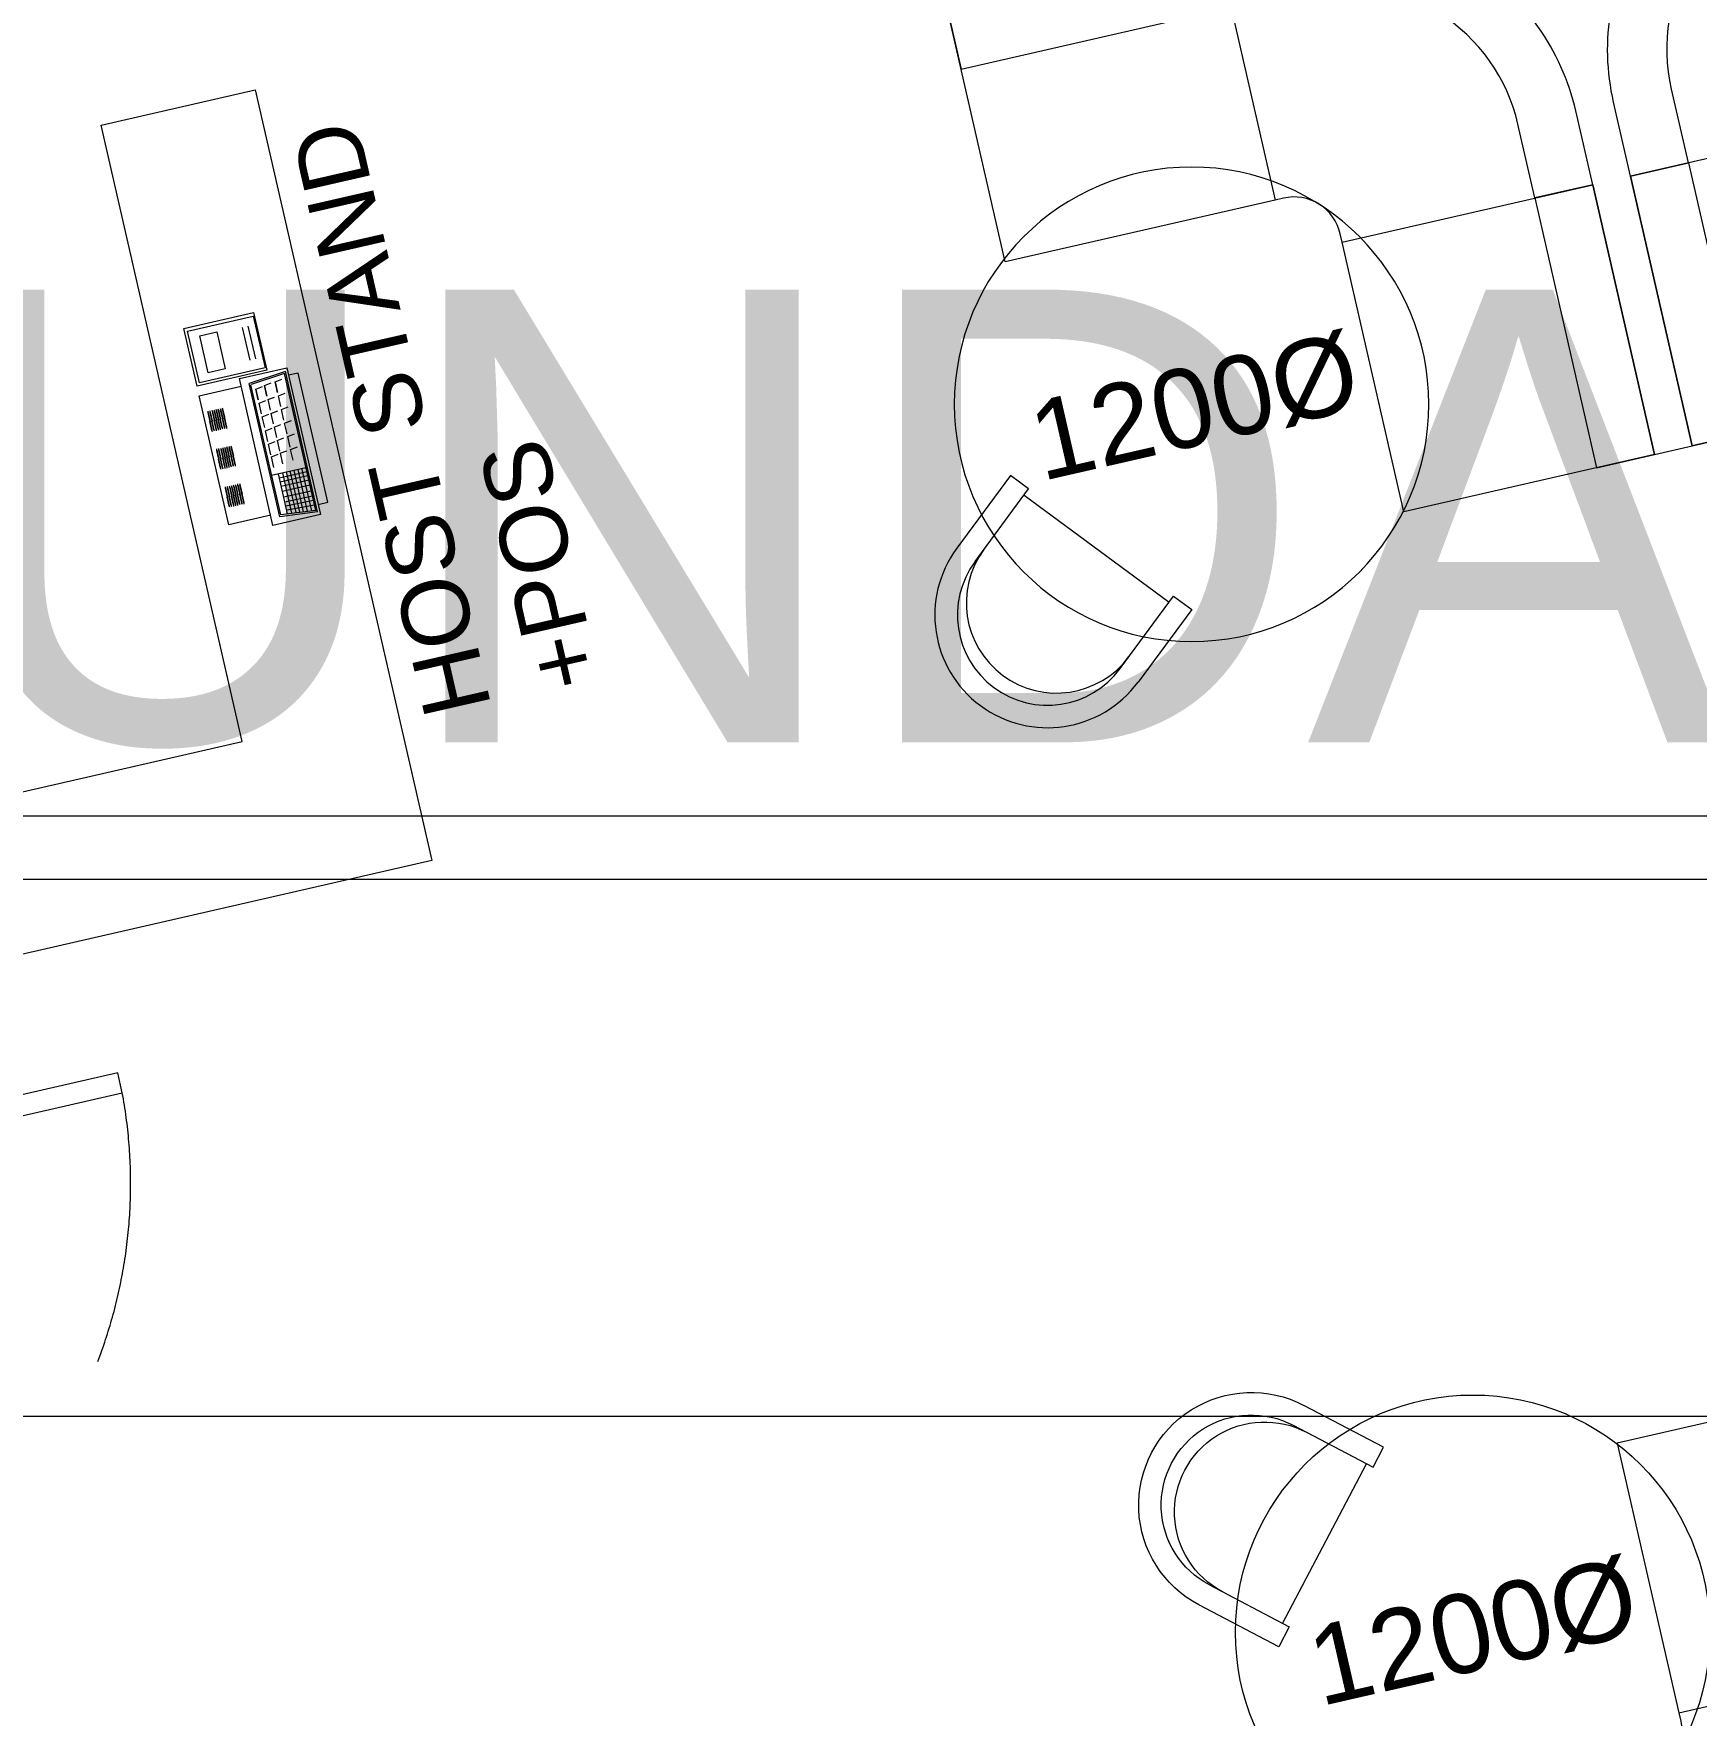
# Model space of a CAD drawing. Header units: millimetres. Extents: x 1667 to 847943, y 724 to 1832625.
# Drawn here: x 628501 to 632706, y 714568 to 718822 of the extents above; entities that cross this region are included whole.
import ezdxf

# ---------------------------------------------------------------- set-up
doc = ezdxf.new("R2010")
doc.units = ezdxf.units.MM
for name, pattern in [('AUDIT_D_060311083008-3', [0]), ('CENTER', [2, 1.25, -0.25, 0.25, -0.25]), ('DASHED', [19.05, 12.7, -6.35])]:
    doc.linetypes.add(name, pattern=pattern)
doc.layers.get('Defpoints').update_dxf_attribs({"color": 140})
for name, color, linetype, lineweight in [('04 - KITCHEN EQUIP ELECTRICAL', 4, 'Continuous', 0), ('2026-02-28_GF-SF BWP SET_MAIN BLOCK_SASANGIR RESORT$0$HATCH SOLID_MOFA', 252, 'Continuous', 0), ('A-DOOR', 140, 'AUDIT_D_060311083008-3', 5), ('DIMENSION_MOFA', 66, 'CENTER', 15), ('FURNITURE_MOFA', 46, 'Continuous', 5), ('GH - KIT - PLAN', 32, 'Continuous', 0), ('NEW BLOCK WORK', 126, 'Continuous', 30), ('TEXT_MOFA', 6, 'Continuous', 18), ('XREF-BRICKWORK_MOFA', 7, 'Continuous', 30)]:
    doc.layers.add(name, color=color, linetype=linetype, lineweight=lineweight)
doc.styles.add('1-100', font='arial.ttf', dxfattribs={"height": 120})
doc.styles.add('arial', font='arial.ttf')
pattern_1 = [(45, (141873.276, -3193.148), (-22.45064, 22.45064), []), (135, (141873.276, -3193.148), (-22.45064, -22.45064), [])]

# ---------------------------------------------------------------- blocks, each defined once
blk = doc.blocks.new('D-150 thk wall_2.0m D leaf-new')
at = {"layer": 'A-DOOR', "flags": 128}
for points in [[(0, -150), (0, 0), (50, 0), (50, -110), (30, -110), (30, -150)], [(2000, -150), (2000, 0), (1950, 0), (1950, -110), (1970, -110), (1970, -150)]]:
    blk.add_lwpolyline(points, close=True, dxfattribs=at)
at = {"layer": 'A-DOOR'}
for points in [[(30, -150), (70, -150), (70, -1120), (30, -1120)], [(1970, -150), (1930, -150), (1930, -1120), (1970, -1120)]]:
    blk.add_lwpolyline(points, close=True, dxfattribs=at)
at = {"layer": 'A-DOOR', "color": 252, "linetype": 'DASHED', "ltscale": 50}
for centre, start, end in [((28.5, -149.4), 272.4473, 359.9672), ((1971.5, -149.4), 180.0328, 267.5527)]:
    blk.add_arc(centre, 971.5, start, end, dxfattribs=at)
blk = doc.blocks.new('sofaseater_1')
at = {"layer": 'FURNITURE_MOFA'}
blk.add_lwpolyline([(1053427.8, -964637.6), (1053277.8, -964637.6), (1053277.8, -965337.6), (1053427.8, -965337.6)], dxfattribs=at)
for points in [[(1053277.8, -964637.6), (1053277.8, -965337.6), (1053927.8, -965337.6), (1053927.8, -964637.6)], [(1053427.8, -964637.6), (1053427.8, -965337.6), (1053277.8, -965337.6), (1053277.8, -964637.6)]]:
    blk.add_lwpolyline(points, close=True, dxfattribs=at)
blk = doc.blocks.new('chair')
at = {"layer": 'FURNITURE_MOFA'}
for p, q in [((1057904.9, -962965.1), (1058132.9, -962965.1)), ((1057904.9, -963022.1), (1057904.9, -962965.1)), ((1057904.9, -963022.1), (1057904.9, -962965.1)), ((1058132.9, -963022.1), (1057904.9, -963022.1)), ((1057923.9, -963478.1), (1057923.9, -963022.1)), ((1058132.9, -963478.1), (1057904.9, -963478.1)), ((1057904.9, -963478.1), (1057904.9, -963535.1)), ((1057904.9, -963478.1), (1057904.9, -963535.1)), ((1057904.9, -963535.1), (1058132.9, -963535.1))]:
    blk.add_line(p, q, dxfattribs=at)
for centre, radius in [((1058132.9, -963250.1), 285), ((1058094.9, -963250.1), 228), ((1058132.9, -963250.1), 228)]:
    blk.add_arc(centre, radius, 270, 90, dxfattribs=at)
blk = doc.blocks.new('extended sofa')
at = {"layer": 'FURNITURE_MOFA'}
for points in [[(143553.8, 7260.7), (143553.8, 7452.2, -0.414214), (144153.8, 8052.2), (144345.2, 8052.2)], [(146536, 7253.6), (146536.9, 7445.1, 0.414214), (145939.7, 8047.9), (145748.3, 8048.8)], [(143703.8, 7260.7), (143703.8, 7452.2, -0.414214), (144153.8, 7902.2), (144345.2, 7902.2)], [(146386, 7254.4), (146386.9, 7445.8, 0.414214), (145939, 7897.9), (145747.6, 7898.8)], [(144203.8, 7260.7), (144203.8, 7282.2, -0.414214), (144323.8, 7402.2), (144345.2, 7402.2)], [(145886, 7256.7), (145886.1, 7278.2, 0.414214), (145766.6, 7398.7), (145745.2, 7398.8)]]:
    blk.add_lwpolyline(points, format="xyb", dxfattribs=at)
blk.add_lwpolyline([(144590.3, 7402.2), (145490.3, 7402.2, -0.414214), (145790.3, 7102.2), (145790.3, 6702.2, -0.414214), (145490.3, 6402.2), (144590.3, 6402.2, -0.414214), (144290.3, 6702.2), (144290.3, 7102.2, -0.414214)], format="xyb", close=True, dxfattribs=at)
at = {"layer": 'NEW BLOCK WORK'}
for name, p, rotation in [('sofaseater_1', (1109682.8, 1061330), 270), ('chair', (1107954, 1064326.1), 270.0000001118401)]:
    blk.add_blockref(name, p, dxfattribs=dict(at, rotation=rotation))
at = {"layer": 'NEW BLOCK WORK', "xscale": -1}
for name, p, rotation in [('sofaseater_1', (-814560.8, 1065913.3), 89.72705331390436), ('sofaseater_1', (1204397.1, 966862.7), 359.7270533139045), ('chair', (-817876.1, 1064326.1), 89.99999986859787)]:
    blk.add_blockref(name, p, dxfattribs=dict(at, rotation=rotation))
at = {"layer": 'NEW BLOCK WORK'}
blk.add_blockref('sofaseater_1', (-909724, 971898.4), dxfattribs=at)
blk = doc.blocks.new('POS')
at = {"layer": '04 - KITCHEN EQUIP ELECTRICAL', "color": 74, "lineweight": 13, "ltscale": 0.25}
for p, q in [((185836.8, 33200.3, 5.9), (185836.8, 33309, 5.9)), ((185836.8, 33309, 5.9), (186171.9, 33309, 5.9)), ((186171.9, 33309, 5.9), (186171.9, 33200.3, 5.9)), ((186196.9, 33309, 5.9), (186346.1, 33309, 5.9)), ((186196.9, 33127.9, 5.9), (186196.9, 33309, 5.9)), ((186346.1, 33309, 5.9), (186346.1, 33127.9, 5.9)), ((185879.6, 33296.7, 5.9), (185881.8, 33296.7, 5.9)), ((185879.6, 33296.7, 5.9), (185881.8, 33296.7, 5.9)), ((185879.6, 33291.5, 5.9), (185881.8, 33291.5, 5.9)), ((185879.6, 33291.5, 5.9), (185881.8, 33291.5, 5.9)), ((185879.6, 33285.8, 5.9), (185881.8, 33285.8, 5.9)), ((185879.6, 33285.8, 5.9), (185881.8, 33285.8, 5.9)), ((185879.6, 33280.6, 5.9), (185881.8, 33280.6, 5.9)), ((185879.6, 33280.6, 5.9), (185881.8, 33280.6, 5.9)), ((185879.6, 33275.4, 5.9), (185881.8, 33275.4, 5.9)), ((185879.6, 33275.4, 5.9), (185881.8, 33275.4, 5.9)), ((185879.6, 33270.1, 5.9), (185881.8, 33270.1, 5.9)), ((185879.6, 33270.1, 5.9), (185881.8, 33270.1, 5.9)), ((185879.6, 33264.5, 5.9), (185881.8, 33264.5, 5.9)), ((185879.6, 33264.5, 5.9), (185881.8, 33264.5, 5.9)), ((185881.8, 33296.7, 5.9), (185883.1, 33297.2, 5.9)), ((185881.8, 33296.7, 5.9), (185883.1, 33296.2, 5.9)), ((185881.8, 33291.5, 5.9), (185883.1, 33291.9, 5.9)), ((185881.8, 33291.5, 5.9), (185883.1, 33291, 5.9)), ((185881.8, 33285.8, 5.9), (185883.1, 33286.3, 5.9)), ((185881.8, 33285.8, 5.9), (185883.1, 33285.3, 5.9)), ((185881.8, 33280.6, 5.9), (185883.1, 33281.1, 5.9)), ((185881.8, 33280.6, 5.9), (185883.1, 33280.1, 5.9)), ((185881.8, 33275.4, 5.9), (185883.1, 33275.8, 5.9)), ((185881.8, 33275.4, 5.9), (185883.1, 33274.9, 5.9)), ((185881.8, 33270.1, 5.9), (185883.1, 33270.6, 5.9)), ((185881.8, 33270.1, 5.9), (185883.1, 33269.7, 5.9)), ((185881.8, 33264.5, 5.9), (185883.1, 33264.9, 5.9)), ((185881.8, 33264.5, 5.9), (185883.1, 33264, 5.9)), ((185883.1, 33297.2, 5.9), (185906.2, 33297.2, 5.9)), ((185883.1, 33296.2, 5.9), (185906.2, 33296.2, 5.9)), ((185883.1, 33291.9, 5.9), (185906.2, 33291.9, 5.9)), ((185883.1, 33291, 5.9), (185906.2, 33291, 5.9)), ((185883.1, 33286.3, 5.9), (185906.2, 33286.3, 5.9)), ((185883.1, 33285.3, 5.9), (185906.2, 33285.3, 5.9)), ((185883.1, 33281.1, 5.9), (185906.2, 33281.1, 5.9)), ((185883.1, 33280.1, 5.9), (185906.2, 33280.1, 5.9)), ((185883.1, 33275.8, 5.9), (185906.2, 33275.8, 5.9)), ((185883.1, 33274.9, 5.9), (185906.2, 33274.9, 5.9)), ((185883.1, 33270.6, 5.9), (185906.2, 33270.6, 5.9)), ((185883.1, 33269.7, 5.9), (185906.2, 33269.7, 5.9)), ((185883.1, 33264.9, 5.9), (185906.2, 33264.9, 5.9)), ((185883.1, 33264, 5.9), (185906.2, 33264, 5.9)), ((185929.4, 33297.2, 5.9), (185906.2, 33297.2, 5.9)), ((185929.4, 33296.2, 5.9), (185906.2, 33296.2, 5.9)), ((185929.4, 33291.9, 5.9), (185906.2, 33291.9, 5.9)), ((185929.4, 33291, 5.9), (185906.2, 33291, 5.9)), ((185929.4, 33286.3, 5.9), (185906.2, 33286.3, 5.9)), ((185929.4, 33285.3, 5.9), (185906.2, 33285.3, 5.9)), ((185929.4, 33281.1, 5.9), (185906.2, 33281.1, 5.9)), ((185929.4, 33280.1, 5.9), (185906.2, 33280.1, 5.9)), ((185929.4, 33275.8, 5.9), (185906.2, 33275.8, 5.9)), ((185929.4, 33274.9, 5.9), (185906.2, 33274.9, 5.9)), ((185929.4, 33270.6, 5.9), (185906.2, 33270.6, 5.9)), ((185929.4, 33269.7, 5.9), (185906.2, 33269.7, 5.9)), ((185929.4, 33264.9, 5.9), (185906.2, 33264.9, 5.9)), ((185929.4, 33264, 5.9), (185906.2, 33264, 5.9)), ((185930.7, 33296.7, 5.9), (185929.4, 33297.2, 5.9)), ((185930.7, 33296.7, 5.9), (185929.4, 33296.2, 5.9)), ((185930.7, 33291.5, 5.9), (185929.4, 33291.9, 5.9)), ((185930.7, 33291.5, 5.9), (185929.4, 33291, 5.9)), ((185930.7, 33285.8, 5.9), (185929.4, 33286.3, 5.9)), ((185930.7, 33285.8, 5.9), (185929.4, 33285.3, 5.9)), ((185930.7, 33280.6, 5.9), (185929.4, 33281.1, 5.9)), ((185930.7, 33280.6, 5.9), (185929.4, 33280.1, 5.9)), ((185930.7, 33275.4, 5.9), (185929.4, 33275.8, 5.9)), ((185930.7, 33275.4, 5.9), (185929.4, 33274.9, 5.9)), ((185930.7, 33270.1, 5.9), (185929.4, 33270.6, 5.9)), ((185930.7, 33270.1, 5.9), (185929.4, 33269.7, 5.9)), ((185930.7, 33264.5, 5.9), (185929.4, 33264.9, 5.9)), ((185930.7, 33264.5, 5.9), (185929.4, 33264, 5.9)), ((185932.8, 33296.7, 5.9), (185930.7, 33296.7, 5.9)), ((185932.8, 33296.7, 5.9), (185930.7, 33296.7, 5.9)), ((185932.8, 33291.5, 5.9), (185930.7, 33291.5, 5.9)), ((185932.8, 33291.5, 5.9), (185930.7, 33291.5, 5.9)), ((185932.8, 33285.8, 5.9), (185930.7, 33285.8, 5.9)), ((185932.8, 33285.8, 5.9), (185930.7, 33285.8, 5.9)), ((185932.8, 33280.6, 5.9), (185930.7, 33280.6, 5.9)), ((185932.8, 33280.6, 5.9), (185930.7, 33280.6, 5.9)), ((185932.8, 33275.4, 5.9), (185930.7, 33275.4, 5.9)), ((185932.8, 33275.4, 5.9), (185930.7, 33275.4, 5.9)), ((185932.8, 33270.1, 5.9), (185930.7, 33270.1, 5.9)), ((185932.8, 33270.1, 5.9), (185930.7, 33270.1, 5.9)), ((185932.8, 33264.5, 5.9), (185930.7, 33264.5, 5.9)), ((185932.8, 33264.5, 5.9), (185930.7, 33264.5, 5.9)), ((185977.8, 33296.7, 5.9), (185979.9, 33296.7, 5.9)), ((185977.8, 33296.7, 5.9), (185979.9, 33296.7, 5.9)), ((185977.8, 33291.5, 5.9), (185979.9, 33291.5, 5.9)), ((185977.8, 33291.5, 5.9), (185979.9, 33291.5, 5.9)), ((185977.8, 33285.8, 5.9), (185979.9, 33285.8, 5.9)), ((185977.8, 33285.8, 5.9), (185979.9, 33285.8, 5.9)), ((185977.8, 33280.6, 5.9), (185979.9, 33280.6, 5.9)), ((185977.8, 33280.6, 5.9), (185979.9, 33280.6, 5.9)), ((185977.8, 33275.4, 5.9), (185979.9, 33275.4, 5.9)), ((185977.8, 33275.4, 5.9), (185979.9, 33275.4, 5.9)), ((185977.8, 33270.1, 5.9), (185979.9, 33270.1, 5.9)), ((185977.8, 33270.1, 5.9), (185979.9, 33270.1, 5.9)), ((185977.8, 33264.5, 5.9), (185979.9, 33264.5, 5.9)), ((185977.8, 33264.5, 5.9), (185979.9, 33264.5, 5.9)), ((185979.9, 33296.7, 5.9), (185981.2, 33297.2, 5.9)), ((185979.9, 33296.7, 5.9), (185981.2, 33296.2, 5.9)), ((185979.9, 33291.5, 5.9), (185981.2, 33291.9, 5.9)), ((185979.9, 33291.5, 5.9), (185981.2, 33291, 5.9)), ((185979.9, 33285.8, 5.9), (185981.2, 33286.3, 5.9)), ((185979.9, 33285.8, 5.9), (185981.2, 33285.3, 5.9)), ((185979.9, 33280.6, 5.9), (185981.2, 33281.1, 5.9)), ((185979.9, 33280.6, 5.9), (185981.2, 33280.1, 5.9)), ((185979.9, 33275.4, 5.9), (185981.2, 33275.8, 5.9)), ((185979.9, 33275.4, 5.9), (185981.2, 33274.9, 5.9)), ((185979.9, 33270.1, 5.9), (185981.2, 33270.6, 5.9)), ((185979.9, 33270.1, 5.9), (185981.2, 33269.7, 5.9)), ((185979.9, 33264.5, 5.9), (185981.2, 33264.9, 5.9)), ((185979.9, 33264.5, 5.9), (185981.2, 33264, 5.9)), ((185981.2, 33297.2, 5.9), (186004.4, 33297.2, 5.9)), ((185981.2, 33296.2, 5.9), (186004.4, 33296.2, 5.9)), ((185981.2, 33291.9, 5.9), (186004.4, 33291.9, 5.9)), ((185981.2, 33291, 5.9), (186004.4, 33291, 5.9)), ((185981.2, 33286.3, 5.9), (186004.4, 33286.3, 5.9)), ((185981.2, 33285.3, 5.9), (186004.4, 33285.3, 5.9)), ((185981.2, 33281.1, 5.9), (186004.4, 33281.1, 5.9)), ((185981.2, 33280.1, 5.9), (186004.4, 33280.1, 5.9)), ((185981.2, 33275.8, 5.9), (186004.4, 33275.8, 5.9)), ((185981.2, 33274.9, 5.9), (186004.4, 33274.9, 5.9)), ((185981.2, 33270.6, 5.9), (186004.4, 33270.6, 5.9)), ((185981.2, 33269.7, 5.9), (186004.4, 33269.7, 5.9)), ((185981.2, 33264.9, 5.9), (186004.4, 33264.9, 5.9)), ((185981.2, 33264, 5.9), (186004.4, 33264, 5.9)), ((186027.5, 33297.2, 5.9), (186004.4, 33297.2, 5.9)), ((186027.5, 33296.2, 5.9), (186004.4, 33296.2, 5.9)), ((186027.5, 33291.9, 5.9), (186004.4, 33291.9, 5.9)), ((186027.5, 33291, 5.9), (186004.4, 33291, 5.9)), ((186027.5, 33286.3, 5.9), (186004.4, 33286.3, 5.9)), ((186027.5, 33285.3, 5.9), (186004.4, 33285.3, 5.9)), ((186027.5, 33281.1, 5.9), (186004.4, 33281.1, 5.9)), ((186027.5, 33280.1, 5.9), (186004.4, 33280.1, 5.9)), ((186027.5, 33275.8, 5.9), (186004.4, 33275.8, 5.9)), ((186027.5, 33274.9, 5.9), (186004.4, 33274.9, 5.9)), ((186027.5, 33270.6, 5.9), (186004.4, 33270.6, 5.9)), ((186027.5, 33269.7, 5.9), (186004.4, 33269.7, 5.9)), ((186027.5, 33264.9, 5.9), (186004.4, 33264.9, 5.9)), ((186027.5, 33264, 5.9), (186004.4, 33264, 5.9)), ((186028.8, 33296.7, 5.9), (186027.5, 33297.2, 5.9)), ((186028.8, 33296.7, 5.9), (186027.5, 33296.2, 5.9)), ((186028.8, 33291.5, 5.9), (186027.5, 33291.9, 5.9)), ((186028.8, 33291.5, 5.9), (186027.5, 33291, 5.9)), ((186028.8, 33285.8, 5.9), (186027.5, 33286.3, 5.9)), ((186028.8, 33285.8, 5.9), (186027.5, 33285.3, 5.9)), ((186028.8, 33280.6, 5.9), (186027.5, 33281.1, 5.9)), ((186028.8, 33280.6, 5.9), (186027.5, 33280.1, 5.9)), ((186028.8, 33275.4, 5.9), (186027.5, 33275.8, 5.9)), ((186028.8, 33275.4, 5.9), (186027.5, 33274.9, 5.9)), ((186028.8, 33270.1, 5.9), (186027.5, 33270.6, 5.9)), ((186028.8, 33270.1, 5.9), (186027.5, 33269.7, 5.9)), ((186028.8, 33264.5, 5.9), (186027.5, 33264.9, 5.9)), ((186028.8, 33264.5, 5.9), (186027.5, 33264, 5.9)), ((186031, 33296.7, 5.9), (186028.8, 33296.7, 5.9)), ((186031, 33296.7, 5.9), (186028.8, 33296.7, 5.9)), ((186031, 33291.5, 5.9), (186028.8, 33291.5, 5.9)), ((186031, 33291.5, 5.9), (186028.8, 33291.5, 5.9)), ((186031, 33285.8, 5.9), (186028.8, 33285.8, 5.9)), ((186031, 33285.8, 5.9), (186028.8, 33285.8, 5.9)), ((186031, 33280.6, 5.9), (186028.8, 33280.6, 5.9)), ((186031, 33280.6, 5.9), (186028.8, 33280.6, 5.9)), ((186031, 33275.4, 5.9), (186028.8, 33275.4, 5.9)), ((186031, 33275.4, 5.9), (186028.8, 33275.4, 5.9)), ((186031, 33270.1, 5.9), (186028.8, 33270.1, 5.9)), ((186031, 33270.1, 5.9), (186028.8, 33270.1, 5.9)), ((186031, 33264.5, 5.9), (186028.8, 33264.5, 5.9)), ((186031, 33264.5, 5.9), (186028.8, 33264.5, 5.9)), ((186075.9, 33296.7, 5.9), (186078.1, 33296.7, 5.9)), ((186075.9, 33296.7, 5.9), (186078.1, 33296.7, 5.9)), ((186075.9, 33291.5, 5.9), (186078.1, 33291.5, 5.9)), ((186075.9, 33291.5, 5.9), (186078.1, 33291.5, 5.9)), ((186075.9, 33285.8, 5.9), (186078.1, 33285.8, 5.9)), ((186075.9, 33285.8, 5.9), (186078.1, 33285.8, 5.9)), ((186075.9, 33280.6, 5.9), (186078.1, 33280.6, 5.9)), ((186075.9, 33280.6, 5.9), (186078.1, 33280.6, 5.9)), ((186075.9, 33275.4, 5.9), (186078.1, 33275.4, 5.9)), ((186075.9, 33275.4, 5.9), (186078.1, 33275.4, 5.9)), ((186075.9, 33270.1, 5.9), (186078.1, 33270.1, 5.9)), ((186075.9, 33270.1, 5.9), (186078.1, 33270.1, 5.9)), ((186075.9, 33264.5, 5.9), (186078.1, 33264.5, 5.9)), ((186075.9, 33264.5, 5.9), (186078.1, 33264.5, 5.9)), ((186078.1, 33296.7, 5.9), (186079.3, 33297.2, 5.9)), ((186078.1, 33296.7, 5.9), (186079.3, 33296.2, 5.9)), ((186078.1, 33291.5, 5.9), (186079.3, 33291.9, 5.9)), ((186078.1, 33291.5, 5.9), (186079.3, 33291, 5.9)), ((186078.1, 33285.8, 5.9), (186079.3, 33286.3, 5.9)), ((186078.1, 33285.8, 5.9), (186079.3, 33285.3, 5.9)), ((186078.1, 33280.6, 5.9), (186079.3, 33281.1, 5.9)), ((186078.1, 33280.6, 5.9), (186079.3, 33280.1, 5.9)), ((186078.1, 33275.4, 5.9), (186079.3, 33275.8, 5.9)), ((186078.1, 33275.4, 5.9), (186079.3, 33274.9, 5.9)), ((186078.1, 33270.1, 5.9), (186079.3, 33270.6, 5.9)), ((186078.1, 33270.1, 5.9), (186079.3, 33269.7, 5.9)), ((186078.1, 33264.5, 5.9), (186079.3, 33264.9, 5.9)), ((186078.1, 33264.5, 5.9), (186079.3, 33264, 5.9)), ((186079.3, 33297.2, 5.9), (186102.5, 33297.2, 5.9)), ((186079.3, 33296.2, 5.9), (186102.5, 33296.2, 5.9)), ((186079.3, 33291.9, 5.9), (186102.5, 33291.9, 5.9)), ((186079.3, 33291, 5.9), (186102.5, 33291, 5.9)), ((186079.3, 33286.3, 5.9), (186102.5, 33286.3, 5.9)), ((186079.3, 33285.3, 5.9), (186102.5, 33285.3, 5.9)), ((186079.3, 33281.1, 5.9), (186102.5, 33281.1, 5.9)), ((186079.3, 33280.1, 5.9), (186102.5, 33280.1, 5.9)), ((186079.3, 33275.8, 5.9), (186102.5, 33275.8, 5.9)), ((186079.3, 33274.9, 5.9), (186102.5, 33274.9, 5.9)), ((186079.3, 33270.6, 5.9), (186102.5, 33270.6, 5.9)), ((186079.3, 33269.7, 5.9), (186102.5, 33269.7, 5.9)), ((186079.3, 33264.9, 5.9), (186102.5, 33264.9, 5.9)), ((186079.3, 33264, 5.9), (186102.5, 33264, 5.9)), ((186125.6, 33297.2, 5.9), (186102.5, 33297.2, 5.9)), ((186125.6, 33296.2, 5.9), (186102.5, 33296.2, 5.9)), ((186125.6, 33291.9, 5.9), (186102.5, 33291.9, 5.9)), ((186125.6, 33291, 5.9), (186102.5, 33291, 5.9)), ((186125.6, 33286.3, 5.9), (186102.5, 33286.3, 5.9)), ((186125.6, 33285.3, 5.9), (186102.5, 33285.3, 5.9)), ((186125.6, 33281.1, 5.9), (186102.5, 33281.1, 5.9)), ((186125.6, 33280.1, 5.9), (186102.5, 33280.1, 5.9)), ((186125.6, 33275.8, 5.9), (186102.5, 33275.8, 5.9)), ((186125.6, 33274.9, 5.9), (186102.5, 33274.9, 5.9)), ((186125.6, 33270.6, 5.9), (186102.5, 33270.6, 5.9)), ((186125.6, 33269.7, 5.9), (186102.5, 33269.7, 5.9)), ((186125.6, 33264.9, 5.9), (186102.5, 33264.9, 5.9)), ((186125.6, 33264, 5.9), (186102.5, 33264, 5.9)), ((186126.9, 33296.7, 5.9), (186125.6, 33297.2, 5.9)), ((186126.9, 33296.7, 5.9), (186125.6, 33296.2, 5.9)), ((186126.9, 33291.5, 5.9), (186125.6, 33291.9, 5.9)), ((186126.9, 33291.5, 5.9), (186125.6, 33291, 5.9)), ((186126.9, 33285.8, 5.9), (186125.6, 33286.3, 5.9)), ((186126.9, 33285.8, 5.9), (186125.6, 33285.3, 5.9)), ((186126.9, 33280.6, 5.9), (186125.6, 33281.1, 5.9)), ((186126.9, 33280.6, 5.9), (186125.6, 33280.1, 5.9)), ((186126.9, 33275.4, 5.9), (186125.6, 33275.8, 5.9)), ((186126.9, 33275.4, 5.9), (186125.6, 33274.9, 5.9)), ((186126.9, 33270.1, 5.9), (186125.6, 33270.6, 5.9)), ((186126.9, 33270.1, 5.9), (186125.6, 33269.7, 5.9)), ((186126.9, 33264.5, 5.9), (186125.6, 33264.9, 5.9)), ((186126.9, 33264.5, 5.9), (186125.6, 33264, 5.9)), ((186129.1, 33296.7, 5.9), (186126.9, 33296.7, 5.9)), ((186129.1, 33296.7, 5.9), (186126.9, 33296.7, 5.9)), ((186129.1, 33291.5, 5.9), (186126.9, 33291.5, 5.9)), ((186129.1, 33291.5, 5.9), (186126.9, 33291.5, 5.9)), ((186129.1, 33285.8, 5.9), (186126.9, 33285.8, 5.9)), ((186129.1, 33285.8, 5.9), (186126.9, 33285.8, 5.9)), ((186129.1, 33280.6, 5.9), (186126.9, 33280.6, 5.9)), ((186129.1, 33280.6, 5.9), (186126.9, 33280.6, 5.9)), ((186129.1, 33275.4, 5.9), (186126.9, 33275.4, 5.9)), ((186129.1, 33275.4, 5.9), (186126.9, 33275.4, 5.9)), ((186129.1, 33270.1, 5.9), (186126.9, 33270.1, 5.9)), ((186129.1, 33270.1, 5.9), (186126.9, 33270.1, 5.9)), ((186129.1, 33264.5, 5.9), (186126.9, 33264.5, 5.9)), ((186129.1, 33264.5, 5.9), (186126.9, 33264.5, 5.9)), ((186203.4, 33301.2, 5.9), (186338, 33301.2, 5.9)), ((186203.4, 33131, 5.9), (186203.4, 33301.2, 5.9)), ((186223.6, 33273.9, 5.9), (186319.4, 33273.9, 5.9)), ((186223.6, 33229.8, 5.9), (186223.6, 33273.9, 5.9)), ((186319.4, 33273.9, 5.9), (186319.4, 33229.8, 5.9)), ((186338, 33301.2, 5.9), (186338, 33131, 5.9)), ((185879.6, 33259.2, 5.9), (185881.8, 33259.2, 5.9)), ((185879.6, 33259.2, 5.9), (185881.8, 33259.2, 5.9)), ((185881.8, 33259.2, 5.9), (185883.1, 33259.7, 5.9)), ((185881.8, 33259.2, 5.9), (185883.1, 33258.8, 5.9)), ((185883.1, 33259.7, 5.9), (185906.2, 33259.7, 5.9)), ((185883.1, 33258.8, 5.9), (185906.2, 33258.8, 5.9)), ((185929.4, 33259.7, 5.9), (185906.2, 33259.7, 5.9)), ((185929.4, 33258.8, 5.9), (185906.2, 33258.8, 5.9)), ((185930.7, 33259.2, 5.9), (185929.4, 33259.7, 5.9)), ((185930.7, 33259.2, 5.9), (185929.4, 33258.8, 5.9)), ((185932.8, 33259.2, 5.9), (185930.7, 33259.2, 5.9)), ((185932.8, 33259.2, 5.9), (185930.7, 33259.2, 5.9)), ((185977.8, 33259.2, 5.9), (185979.9, 33259.2, 5.9)), ((185977.8, 33259.2, 5.9), (185979.9, 33259.2, 5.9)), ((185979.9, 33259.2, 5.9), (185981.2, 33259.7, 5.9)), ((185979.9, 33259.2, 5.9), (185981.2, 33258.8, 5.9)), ((185981.2, 33259.7, 5.9), (186004.4, 33259.7, 5.9)), ((185981.2, 33258.8, 5.9), (186004.4, 33258.8, 5.9)), ((186027.5, 33259.7, 5.9), (186004.4, 33259.7, 5.9)), ((186027.5, 33258.8, 5.9), (186004.4, 33258.8, 5.9)), ((186028.8, 33259.2, 5.9), (186027.5, 33259.7, 5.9)), ((186028.8, 33259.2, 5.9), (186027.5, 33258.8, 5.9)), ((186031, 33259.2, 5.9), (186028.8, 33259.2, 5.9)), ((186031, 33259.2, 5.9), (186028.8, 33259.2, 5.9)), ((186075.9, 33259.2, 5.9), (186078.1, 33259.2, 5.9)), ((186075.9, 33259.2, 5.9), (186078.1, 33259.2, 5.9)), ((186078.1, 33259.2, 5.9), (186079.3, 33259.7, 5.9)), ((186078.1, 33259.2, 5.9), (186079.3, 33258.8, 5.9)), ((186079.3, 33259.7, 5.9), (186102.5, 33259.7, 5.9)), ((186079.3, 33258.8, 5.9), (186102.5, 33258.8, 5.9)), ((186125.6, 33259.7, 5.9), (186102.5, 33259.7, 5.9)), ((186125.6, 33258.8, 5.9), (186102.5, 33258.8, 5.9)), ((186126.9, 33259.2, 5.9), (186125.6, 33259.7, 5.9)), ((186126.9, 33259.2, 5.9), (186125.6, 33258.8, 5.9)), ((186129.1, 33259.2, 5.9), (186126.9, 33259.2, 5.9)), ((186129.1, 33259.2, 5.9), (186126.9, 33259.2, 5.9)), ((186319.4, 33229.8, 5.9), (186223.6, 33229.8, 5.9)), ((185810.8, 33200.3, 5.9), (186191.5, 33200.3, 5.9)), ((185810.8, 33077.1, 5.9), (185810.8, 33200.3, 5.9)), ((185819.4, 33083, 5.9), (185828.1, 33178.6, 5.9)), ((185828.1, 33178.6, 5.9), (186174.2, 33178.6, 5.9)), ((186182.9, 33083, 5.9), (186174.2, 33178.6, 5.9)), ((186191.5, 33200.3, 5.9), (186191.5, 33077.1, 5.9)), ((185823.2, 33086.4, 5.9), (185832, 33175.4, 5.9)), ((185829.1, 33136.4, 5.9), (185935.1, 33136.4, 5.9)), ((185829.8, 33146.7, 5.9), (185935.1, 33146.7, 5.9)), ((185830.5, 33157.8, 5.9), (185935.1, 33157.8, 5.9)), ((185832, 33175.4, 5.9), (186170.1, 33175.4, 5.9)), ((185837.2, 33086.4, 5.9), (185840.7, 33157.8, 5.9)), ((185849, 33086.6, 5.9), (185850.8, 33157.9, 5.9)), ((185860.8, 33086.6, 5.9), (185860.8, 33157.9, 5.9)), ((185873.8, 33086.6, 5.9), (185873.8, 33157.9, 5.9)), ((185889.1, 33086.6, 5.9), (185889.1, 33157.9, 5.9)), ((185902.1, 33086.6, 5.9), (185902.1, 33157.9, 5.9)), ((185913.3, 33087.1, 5.9), (185913.3, 33157.8, 5.9)), ((185923.4, 33087.1, 5.9), (185923.4, 33157.8, 5.9)), ((185935.1, 33175.4, 5.9), (185935.1, 33086.4, 5.9)), ((185953, 33165.6, 5.9), (185980.7, 33165.6, 5.9)), ((185984.5, 33142.2, 5.9), (185957.3, 33142.2, 5.9)), ((185980.7, 33165.6, 5.9), (185983.4, 33147.5, 5.9)), ((185984.5, 33142.2, 5.9), (185987.1, 33124.1, 5.9)), ((185986.1, 33165.6, 5.9), (186013.8, 33165.6, 5.9)), ((186017.5, 33142.2, 5.9), (185990.3, 33142.2, 5.9)), ((186013.8, 33165.6, 5.9), (186016.5, 33147.5, 5.9)), ((186017.5, 33142.2, 5.9), (186020.2, 33124.1, 5.9)), ((186020.7, 33165.6, 5.9), (186048.5, 33165.6, 5.9)), ((186052.2, 33142.2, 5.9), (186025, 33142.2, 5.9)), ((186048.5, 33165.6, 5.9), (186051.1, 33147.5, 5.9)), ((186052.2, 33142.2, 5.9), (186054.9, 33124.1, 5.9)), ((186056.5, 33165.6, 5.9), (186084.2, 33165.6, 5.9)), ((186087.9, 33142.2, 5.9), (186060.7, 33142.2, 5.9)), ((186084.2, 33165.6, 5.9), (186086.9, 33147.5, 5.9)), ((186087.9, 33142.2, 5.9), (186090.6, 33124.1, 5.9)), ((186092.2, 33165.6, 5.9), (186119.9, 33165.6, 5.9)), ((186123.7, 33142.2, 5.9), (186096.5, 33142.2, 5.9)), ((186119.9, 33165.6, 5.9), (186122.6, 33147.5, 5.9)), ((186123.7, 33142.2, 5.9), (186126.3, 33124.1, 5.9)), ((186155.7, 33165.6, 5.9), (186128.5, 33165.6, 5.9)), ((186128.5, 33165.6, 5.9), (186156.2, 33165.6, 5.9)), ((186132.7, 33142.2, 5.9), (186160.5, 33142.2, 5.9)), ((186159.9, 33142.2, 5.9), (186132.7, 33142.2, 5.9)), ((186156.2, 33165.6, 5.9), (186158.9, 33147.5, 5.9)), ((186160.5, 33142.2, 5.9), (186163.1, 33124.1, 5.9)), ((186178.9, 33086.4, 5.9), (186170.1, 33174.7, 5.9)), ((186231, 33163.6, 5.9), (186315.7, 33163.6, 5.9)), ((186231, 33148.9, 5.9), (186315.7, 33148.9, 5.9)), ((185824.7, 33096.7, 5.9), (185935.1, 33096.7, 5.9)), ((185826.1, 33107, 5.9), (185934.4, 33107, 5.9)), ((185826.9, 33117.3, 5.9), (185934.4, 33117.3, 5.9)), ((185828.3, 33126.9, 5.9), (185935.1, 33126.9, 5.9)), ((185960.5, 33113.9, 5.9), (185988.2, 33113.9, 5.9)), ((185988.2, 33113.9, 5.9), (185990.9, 33095.8, 5.9)), ((185993.5, 33113.9, 5.9), (186021.3, 33113.9, 5.9)), ((186021.3, 33113.9, 5.9), (186023.9, 33095.8, 5.9)), ((186028.2, 33113.9, 5.9), (186055.9, 33113.9, 5.9)), ((186055.9, 33113.9, 5.9), (186058.6, 33095.8, 5.9)), ((186063.9, 33113.9, 5.9), (186091.7, 33113.9, 5.9)), ((186091.7, 33113.9, 5.9), (186094.3, 33095.8, 5.9)), ((186099.7, 33113.9, 5.9), (186127.4, 33113.9, 5.9)), ((186127.4, 33113.9, 5.9), (186130.1, 33095.8, 5.9)), ((186163.1, 33113.9, 5.9), (186135.9, 33113.9, 5.9)), ((186135.9, 33113.9, 5.9), (186163.7, 33113.9, 5.9)), ((186163.7, 33113.9, 5.9), (186166.3, 33095.8, 5.9)), ((186346.1, 33127.9, 5.9), (186196.9, 33127.9, 5.9)), ((186338, 33131, 5.9), (186203.4, 33131, 5.9)), ((186191.5, 33077.1, 5.9), (185810.8, 33077.1, 5.9)), ((185819.4, 33083, 5.9), (186182.9, 33083, 5.9)), ((185935.1, 33086.4, 5.9), (185823.2, 33086.4, 5.9)), ((185823.2, 33086.4, 5.9), (186178.9, 33086.4, 5.9)), ((185836.8, 33077.1, 5.9), (185836.8, 33052.5, 5.9)), ((185836.8, 33052.5, 5.9), (186171.9, 33052.5, 5.9)), ((186171.9, 33052.5, 5.9), (186171.9, 33077.1, 5.9))]:
    blk.add_line(p, q, dxfattribs=at)
blk = doc.blocks.new('FURNITURE 4 SEATER')
at = {"layer": 'FURNITURE_MOFA'}
for points in [[(0, -700), (0, -891.4, -0.414214), (-600, -1491.4), (-791.4, -1491.4)], [(-150, -700), (-150, -891.4, -0.414214), (-600, -1341.4), (-791.4, -1341.4)], [(-650, -700), (-650, -721.4, -0.414214), (-770, -841.4), (-791.4, -841.4)]]:
    blk.add_lwpolyline(points, format="xyb", dxfattribs=at)
blk.add_circle((-1112.7, -385), 600, dxfattribs=at)
at = {"layer": 'NEW BLOCK WORK', "xscale": -1, "rotation": 319.3800871533319}
blk.add_blockref('chair', (1428696.4, 42318.8), dxfattribs=at)
at = {"layer": 'NEW BLOCK WORK'}
for p, rotation in [((1053277.8, -965337.6), 180), ((-966129, -1054769.2), 90.00000000000017)]:
    blk.add_blockref('sofaseater_1', p, dxfattribs=dict(at, rotation=rotation))
blk = doc.blocks.new('ff')
at = {"layer": '2026-02-28_GF-SF BWP SET_MAIN BLOCK_SASANGIR RESORT$0$HATCH SOLID_MOFA'}
h = blk.add_hatch(dxfattribs=at)
h.set_pattern_fill('ANSI37', color=256, scale=10, angle=360)
h.set_pattern_definition(pattern_1)
h.paths.add_polyline_path([(29440, -5110), (29335.003, -5110), (29335.003, -5210), (29440, -5210)])
h.paths.add_polyline_path([(29335.003, -5110), (29240.701, -5110), (29240.701, -5210), (29335.003, -5210)])
h.paths.add_polyline_path([(25770.472, -12614.209), (25137.593, -12614.209), (25137.593, -12307.115), (25770.472, -12307.115)], flags=9)
h.paths.add_polyline_path([(29156.768, -9880.378), (28369.183, -9880.378), (28369.183, -9573.42), (29156.768, -9573.42)], flags=9)
h.paths.add_polyline_path([(6166.568, -16827.835), (5533.69, -16827.835), (5533.69, -16520.877), (6166.568, -16520.877)], flags=9)
h.paths.add_polyline_path([(26655.851, -6492.002), (25866.083, -6492.002), (25866.083, -6185.044), (26655.851, -6185.044)], flags=9)
h.paths.add_polyline_path([(28881.128, -6492.002), (28091.36, -6492.002), (28091.36, -6185.044), (28881.128, -6185.044)], flags=9)
h.paths.add_polyline_path([(6570.662, -13622.103), (5937.784, -13622.103), (5937.784, -13315.145), (6570.662, -13315.145)], flags=9)
h.paths.add_polyline_path([(26395.684, -5076.223), (25605.916, -5076.223), (25605.916, -4769.265), (26395.684, -4769.265)], flags=9)
h.paths.add_polyline_path([(29053.481, -5076.223), (28263.713, -5076.223), (28263.713, -4769.265), (29053.481, -4769.265)], flags=9)
h.paths.add_polyline_path([(29094.01, -1945.47), (28305.333, -1945.47), (28305.333, -1638.512), (29094.01, -1638.512)], flags=9)
h.paths.add_polyline_path([(25960.007, -1238.842), (25171.33, -1238.842), (25171.33, -931.884), (25960.007, -931.884)], flags=9)
h.paths.add_polyline_path([(21410.162, -1500.222), (20622.031, -1500.222), (20622.031, -1193.265), (21410.162, -1193.265)], flags=9)
h.paths.add_polyline_path([(25960.007, -2528.66), (25171.33, -2528.66), (25171.33, -2221.703), (25960.007, -2221.703)], flags=9)
h.paths.add_polyline_path([(23729.269, -5741.302), (22979.61, -5741.302), (22979.61, -5434.344), (23729.269, -5434.344)], flags=9)
h.paths.add_polyline_path([(61771.24, -9370.19), (61021.581, -9370.19), (61021.581, -9063.232), (61771.24, -9063.232)], flags=9)
h.paths.add_polyline_path([(46973.311, -17019.585), (46185.044, -17019.585), (46185.044, -16712.491), (46973.311, -16712.491)], flags=9)
h.paths.add_polyline_path([(55966.842, -9272.038), (55180.621, -9272.038), (55180.621, -8965.08), (55966.842, -8965.08)], flags=9)
h.paths.add_polyline_path([(50411.785, -14335.396), (49624.337, -14335.396), (49624.337, -14028.438), (50411.785, -14028.438)], flags=9)
h.paths.add_polyline_path([(55221.076, -10229.616), (54432.809, -10229.616), (54432.809, -9922.659), (55221.076, -9922.659)], flags=9)
h.paths.add_polyline_path([(28085.33, -1945.47), (27296.653, -1945.47), (27296.653, -1638.512), (28085.33, -1638.512)], flags=9)
h.paths.add_polyline_path([(48539.802, -15200.94), (47595.327, -15200.94), (47595.327, -14893.845), (48539.802, -14893.845)], flags=9)
h.paths.add_polyline_path([(57371.194, -11449.551), (56426.72, -11449.551), (56426.72, -11142.457), (57371.194, -11142.457)], flags=9)
h.paths.add_polyline_path([(47506.102, -8786.42), (46561.627, -8786.42), (46561.627, -8479.463), (47506.102, -8479.463)], flags=9)
h.paths.add_polyline_path([(19678.853, -18667.39), (18890.585, -18667.39), (18890.585, -18360.296), (19678.853, -18360.296)], flags=9)
h.paths.add_polyline_path([(31425.826, -6749.269), (30638.24, -6749.269), (30638.24, -6442.311), (31425.826, -6442.311)], flags=9)
h.paths.add_polyline_path([(56015.969, -8620.918), (55071.494, -8620.918), (55071.494, -8313.96), (56015.969, -8313.96)], flags=9)
h.paths.add_polyline_path([(54947.397, -4563.972), (54002.923, -4563.972), (54002.923, -4257.015), (54947.397, -4257.015)], flags=9)
h.paths.add_polyline_path([(54152.375, -1976.211), (53364.926, -1976.211), (53364.926, -1669.253), (54152.375, -1669.253)], flags=9)
h.paths.add_polyline_path([(54727.071, -14492.389), (53939.622, -14492.389), (53939.622, -14185.431), (54727.071, -14185.431)], flags=9)
h.paths.add_polyline_path([(59025.241, -6528.144), (58236.973, -6528.144), (58236.973, -6221.186), (59025.241, -6221.186)], flags=9)
h.paths.add_polyline_path([(60076.109, -8365.194), (59131.634, -8365.194), (59131.634, -8058.237), (60076.109, -8058.237)], flags=9)
h.paths.add_polyline_path([(54125.432, -7733.709), (53337.165, -7733.709), (53337.165, -7426.751), (54125.432, -7426.751)], flags=9)
h.paths.add_polyline_path([(14424.434, -17577.701), (13635.758, -17577.701), (13635.758, -17270.744), (14424.434, -17270.744)], flags=9)
h.paths.add_polyline_path([(11151.457, -17373.256), (10363.872, -17373.256), (10363.872, -17066.298), (11151.457, -17066.298)], flags=9)
h.paths.add_polyline_path([(21639.159, -6792.355), (20850.483, -6792.355), (20850.483, -6485.397), (21639.159, -6485.397)], flags=9)
h.paths.add_polyline_path([(31425.826, -7702.786), (30638.24, -7702.786), (30638.24, -7395.829), (31425.826, -7395.829)], flags=9)
h.paths.add_polyline_path([(61984.903, -3752.576), (61040.429, -3752.576), (61040.429, -3445.482), (61984.903, -3445.482)], flags=9)
h.paths.add_polyline_path([(40613.324, -18031.072), (39980.036, -18031.072), (39980.036, -17724.115), (40613.324, -17724.115)], flags=9)
h.paths.add_polyline_path([(45344.736, -18031.072), (44555.65, -18031.072), (44555.65, -17724.115), (45344.736, -17724.115)], flags=9)
h.paths.add_polyline_path([(31893.442, -18031.072), (31260.155, -18031.072), (31260.155, -17724.115), (31893.442, -17724.115)], flags=9)
h.paths.add_polyline_path([(36254.075, -18031.072), (35620.787, -18031.072), (35620.787, -17724.115), (36254.075, -17724.115)], flags=9)
h.paths.add_polyline_path([(8803.956, -17976.518), (8209.686, -17976.518), (8209.686, -17669.56), (8803.956, -17669.56)], flags=9)
h.paths.add_polyline_path([(45188.937, -994.382), (44555.65, -994.382), (44555.65, -687.424), (45188.937, -687.424)], flags=9)
h.paths.add_polyline_path([(31893.442, -994.382), (31260.155, -994.382), (31260.155, -687.424), (31893.442, -687.424)], flags=9)
h.paths.add_polyline_path([(36254.075, -994.382), (35620.787, -994.382), (35620.787, -687.424), (36254.075, -687.424)], flags=9)
h.paths.add_polyline_path([(40613.324, -994.382), (39980.036, -994.382), (39980.036, -687.424), (40613.324, -687.424)], flags=9)
h.paths.add_polyline_path([(16623.809, -22261.919), (15991.067, -22261.919), (15991.067, -21954.961), (16623.809, -21954.961)], flags=9)
h.paths.add_polyline_path([(17724.367, -718.266), (17093.535, -718.266), (17093.535, -411.308), (17724.367, -411.308)], flags=9)
h.paths.add_polyline_path([(14410.682, -3503.189), (13776.303, -3503.189), (13776.303, -3196.231), (14410.682, -3196.231)], flags=9)
h.paths.add_polyline_path([(62810.236, -15614.49), (62021.969, -15614.49), (62021.969, -15307.532), (62810.236, -15307.532)], flags=9)
h.paths.add_polyline_path([(67041.71, -15614.49), (66253.443, -15614.49), (66253.443, -15307.532), (67041.71, -15307.532)], flags=9)
h.paths.add_polyline_path([(66669.991, -3984.356), (65881.723, -3984.356), (65881.723, -3677.398), (66669.991, -3677.398)], flags=9)
h.paths.add_polyline_path([(68167.403, -2637.977), (67379.136, -2637.977), (67379.136, -2331.02), (68167.403, -2331.02)], flags=9)
h.paths.add_polyline_path([(64852.457, -10731.242), (63907.982, -10731.242), (63907.982, -10424.284), (64852.457, -10424.284)], flags=9)
h.paths.add_polyline_path([(66342.206, -10731.242), (65397.732, -10731.242), (65397.732, -10424.284), (66342.206, -10424.284)], flags=9)
h.paths.add_polyline_path([(64130.296, -3923.868), (63342.847, -3923.868), (63342.847, -3616.91), (64130.296, -3616.91)], flags=9)
h.paths.add_polyline_path([(64902.547, -7991.932), (64115.098, -7991.932), (64115.098, -7684.974), (64902.547, -7684.974)], flags=9)
h.paths.add_polyline_path([(67817.509, -8879.291), (66873.035, -8879.291), (66873.035, -8572.333), (67817.509, -8572.333)], flags=9)
h.paths.add_polyline_path([(60076.109, -9896.007), (59131.634, -9896.007), (59131.634, -9589.049), (60076.109, -9589.049)], flags=9)
h.paths.add_polyline_path([(30595.823, -16000.65), (29962.536, -16000.65), (29962.536, -15693.693), (30595.823, -15693.693)], flags=9)
h = blk.add_hatch(dxfattribs=at)
h.set_pattern_fill('ANSI37', color=256, scale=10, angle=360)
h.set_pattern_definition(pattern_1)
h.paths.add_polyline_path([(55452.949, -9880), (55452.949, -9780), (55890, -9780), (55890, -9880)])
h.paths.add_polyline_path([(36254.075, -18031.072), (35620.787, -18031.072), (35620.787, -17724.115), (36254.075, -17724.115)], flags=9)
h.paths.add_polyline_path([(31893.442, -18031.072), (31260.155, -18031.072), (31260.155, -17724.115), (31893.442, -17724.115)], flags=9)
h.paths.add_polyline_path([(40613.324, -18031.072), (39980.036, -18031.072), (39980.036, -17724.115), (40613.324, -17724.115)], flags=9)
h.paths.add_polyline_path([(40613.324, -994.382), (39980.036, -994.382), (39980.036, -687.424), (40613.324, -687.424)], flags=9)
h.paths.add_polyline_path([(45344.736, -18031.072), (44555.65, -18031.072), (44555.65, -17724.115), (45344.736, -17724.115)], flags=9)
h.paths.add_polyline_path([(31893.442, -994.382), (31260.155, -994.382), (31260.155, -687.424), (31893.442, -687.424)], flags=9)
h.paths.add_polyline_path([(45188.937, -994.382), (44555.65, -994.382), (44555.65, -687.424), (45188.937, -687.424)], flags=9)
h.paths.add_polyline_path([(8803.956, -17976.518), (8209.686, -17976.518), (8209.686, -17669.56), (8803.956, -17669.56)], flags=9)
h.paths.add_polyline_path([(36254.075, -994.382), (35620.787, -994.382), (35620.787, -687.424), (36254.075, -687.424)], flags=9)
h.paths.add_polyline_path([(17724.367, -718.266), (17093.535, -718.266), (17093.535, -411.308), (17724.367, -411.308)], flags=9)
h.paths.add_polyline_path([(16623.809, -22261.919), (15991.067, -22261.919), (15991.067, -21954.961), (16623.809, -21954.961)], flags=9)
h.paths.add_polyline_path([(6166.568, -16827.835), (5533.69, -16827.835), (5533.69, -16520.877), (6166.568, -16520.877)], flags=9)
h.paths.add_polyline_path([(25770.472, -12614.209), (25137.593, -12614.209), (25137.593, -12307.115), (25770.472, -12307.115)], flags=9)
h.paths.add_polyline_path([(6570.662, -13622.103), (5937.784, -13622.103), (5937.784, -13315.145), (6570.662, -13315.145)], flags=9)
h.paths.add_polyline_path([(29156.768, -9880.378), (28369.183, -9880.378), (28369.183, -9573.42), (29156.768, -9573.42)], flags=9)
h.paths.add_polyline_path([(26655.851, -6492.002), (25866.083, -6492.002), (25866.083, -6185.044), (26655.851, -6185.044)], flags=9)
h.paths.add_polyline_path([(29053.481, -5076.223), (28263.713, -5076.223), (28263.713, -4769.265), (29053.481, -4769.265)], flags=9)
h.paths.add_polyline_path([(14410.682, -3503.189), (13776.303, -3503.189), (13776.303, -3196.231), (14410.682, -3196.231)], flags=9)
h.paths.add_polyline_path([(26395.684, -5076.223), (25605.916, -5076.223), (25605.916, -4769.265), (26395.684, -4769.265)], flags=9)
h.paths.add_polyline_path([(28881.128, -6492.002), (28091.36, -6492.002), (28091.36, -6185.044), (28881.128, -6185.044)], flags=9)
h.paths.add_polyline_path([(25960.007, -1238.842), (25171.33, -1238.842), (25171.33, -931.884), (25960.007, -931.884)], flags=9)
h.paths.add_polyline_path([(21410.162, -1500.222), (20622.031, -1500.222), (20622.031, -1193.265), (21410.162, -1193.265)], flags=9)
h.paths.add_polyline_path([(25960.007, -2528.66), (25171.33, -2528.66), (25171.33, -2221.703), (25960.007, -2221.703)], flags=9)
h.paths.add_polyline_path([(23729.269, -5741.302), (22979.61, -5741.302), (22979.61, -5434.344), (23729.269, -5434.344)], flags=9)
h.paths.add_polyline_path([(28085.33, -1945.47), (27296.653, -1945.47), (27296.653, -1638.512), (28085.33, -1638.512)], flags=9)
h.paths.add_polyline_path([(29094.01, -1945.47), (28305.333, -1945.47), (28305.333, -1638.512), (29094.01, -1638.512)], flags=9)
h.paths.add_polyline_path([(61771.24, -9370.19), (61021.581, -9370.19), (61021.581, -9063.232), (61771.24, -9063.232)], flags=9)
h.paths.add_polyline_path([(55966.842, -9272.038), (55180.621, -9272.038), (55180.621, -8965.08), (55966.842, -8965.08)], flags=9)
h.paths.add_polyline_path([(19678.853, -18667.39), (18890.585, -18667.39), (18890.585, -18360.296), (19678.853, -18360.296)], flags=9)
h.paths.add_polyline_path([(46973.311, -17019.585), (46185.044, -17019.585), (46185.044, -16712.491), (46973.311, -16712.491)], flags=9)
h.paths.add_polyline_path([(48539.802, -15200.94), (47595.327, -15200.94), (47595.327, -14893.845), (48539.802, -14893.845)], flags=9)
h.paths.add_polyline_path([(57371.194, -11449.551), (56426.72, -11449.551), (56426.72, -11142.457), (57371.194, -11142.457)], flags=9)
h.paths.add_polyline_path([(55221.076, -10229.616), (54432.809, -10229.616), (54432.809, -9922.659), (55221.076, -9922.659)], flags=9)
h.paths.add_polyline_path([(31425.826, -6749.269), (30638.24, -6749.269), (30638.24, -6442.311), (31425.826, -6442.311)], flags=9)
h.paths.add_polyline_path([(50411.785, -14335.396), (49624.337, -14335.396), (49624.337, -14028.438), (50411.785, -14028.438)], flags=9)
h.paths.add_polyline_path([(54947.397, -4563.972), (54002.923, -4563.972), (54002.923, -4257.015), (54947.397, -4257.015)], flags=9)
h.paths.add_polyline_path([(47506.102, -8786.42), (46561.627, -8786.42), (46561.627, -8479.463), (47506.102, -8479.463)], flags=9)
h.paths.add_polyline_path([(56015.969, -8620.918), (55071.494, -8620.918), (55071.494, -8313.96), (56015.969, -8313.96)], flags=9)
h.paths.add_polyline_path([(54727.071, -14492.389), (53939.622, -14492.389), (53939.622, -14185.431), (54727.071, -14185.431)], flags=9)
h.paths.add_polyline_path([(54152.375, -1976.211), (53364.926, -1976.211), (53364.926, -1669.253), (54152.375, -1669.253)], flags=9)
h.paths.add_polyline_path([(59025.241, -6528.144), (58236.973, -6528.144), (58236.973, -6221.186), (59025.241, -6221.186)], flags=9)
h.paths.add_polyline_path([(60076.109, -8365.194), (59131.634, -8365.194), (59131.634, -8058.237), (60076.109, -8058.237)], flags=9)
h.paths.add_polyline_path([(14424.434, -17577.701), (13635.758, -17577.701), (13635.758, -17270.744), (14424.434, -17270.744)], flags=9)
h.paths.add_polyline_path([(54125.432, -7733.709), (53337.165, -7733.709), (53337.165, -7426.751), (54125.432, -7426.751)], flags=9)
h.paths.add_polyline_path([(21639.159, -6792.355), (20850.483, -6792.355), (20850.483, -6485.397), (21639.159, -6485.397)], flags=9)
h.paths.add_polyline_path([(11151.457, -17373.256), (10363.872, -17373.256), (10363.872, -17066.298), (11151.457, -17066.298)], flags=9)
h.paths.add_polyline_path([(31425.826, -7702.786), (30638.24, -7702.786), (30638.24, -7395.829), (31425.826, -7395.829)], flags=9)
h.paths.add_polyline_path([(62810.236, -15614.49), (62021.969, -15614.49), (62021.969, -15307.532), (62810.236, -15307.532)], flags=9)
h.paths.add_polyline_path([(61984.903, -3752.576), (61040.429, -3752.576), (61040.429, -3445.482), (61984.903, -3445.482)], flags=9)
h.paths.add_polyline_path([(67041.71, -15614.49), (66253.443, -15614.49), (66253.443, -15307.532), (67041.71, -15307.532)], flags=9)
h.paths.add_polyline_path([(66669.991, -3984.356), (65881.723, -3984.356), (65881.723, -3677.398), (66669.991, -3677.398)], flags=9)
h.paths.add_polyline_path([(68167.403, -2637.977), (67379.136, -2637.977), (67379.136, -2331.02), (68167.403, -2331.02)], flags=9)
h.paths.add_polyline_path([(64130.296, -3923.868), (63342.847, -3923.868), (63342.847, -3616.91), (64130.296, -3616.91)], flags=9)
h.paths.add_polyline_path([(64902.547, -7991.932), (64115.098, -7991.932), (64115.098, -7684.974), (64902.547, -7684.974)], flags=9)
h.paths.add_polyline_path([(64852.457, -10731.242), (63907.982, -10731.242), (63907.982, -10424.284), (64852.457, -10424.284)], flags=9)
h.paths.add_polyline_path([(67817.509, -8879.291), (66873.035, -8879.291), (66873.035, -8572.333), (67817.509, -8572.333)], flags=9)
h.paths.add_polyline_path([(66342.206, -10731.242), (65397.732, -10731.242), (65397.732, -10424.284), (66342.206, -10424.284)], flags=9)
h.paths.add_polyline_path([(60076.109, -9896.007), (59131.634, -9896.007), (59131.634, -9589.049), (60076.109, -9589.049)], flags=9)
h.paths.add_polyline_path([(30595.823, -16000.65), (29962.536, -16000.65), (29962.536, -15693.693), (30595.823, -15693.693)], flags=9)
at = {"layer": 'FURNITURE_MOFA'}
for points in [[(31570, -8110.368), (31570, -8510.368), (29670, -8510.368), (29670, -8110.368), (31170, -8110.368), (31170, -6510.368), (31570, -6510.368), (31570, -8110.368)], [(34812.969, -8199.399), (34911.183, -8199.399)]]:
    blk.add_lwpolyline(points, dxfattribs=at)
at = {"xscale": 1.300010633989503, "yscale": 1.300010633989503, "zscale": 1.300010633989503, "rotation": 90.00169403881557}
blk.add_blockref('D-150 thk wall_2.0m D leaf-new', (29220.076, -11417.515), dxfattribs=at)
at = {"layer": 'FURNITURE_MOFA', "xscale": -1, "rotation": 179.9999999999999}
blk.add_blockref('FURNITURE 4 SEATER', (34812.969, -8199.399), dxfattribs=at)
at = {"layer": 'FURNITURE_MOFA', "rotation": 360}
blk.add_blockref('FURNITURE 4 SEATER', (34812.969, -10615.601), dxfattribs=at)
at = {"layer": 'GH - KIT - PLAN', "color": 244, "lineweight": 15, "true_color": 0x991b1e, "rotation": 89.99999996843572}
blk.add_blockref('POS', (64568.103, -193405.198, -31.305), dxfattribs=at)
at = {"layer": 'XREF-BRICKWORK_MOFA', "color": 1, "rotation": 360}
blk.add_blockref('extended sofa', (-108642.619, -14760.146), dxfattribs=at)
at = {"layer": 'TEXT_MOFA', "insert": (31634.103, -8164.683), "char_height": 170, "width": 2506.77682, "attachment_point": 1, "rotation": 90, "style": '1-100'}
blk.add_mtext('HOST STAND\\P+POS', dxfattribs=at)
at = {"layer": 'TEXT_MOFA', "char_height": 200, "width": 2506.77682, "attachment_point": 1, "style": '1-100'}
for insert in [(32452.875, -7719.481), (32448.154, -10897.37)]:
    blk.add_mtext('\\pxqc;1200Ø', dxfattribs=dict(at, insert=insert))
blk = doc.blocks.new('zw$DA95')
at = {"lineweight": 0}
for p, q in [((-22619.62, -8862.34), (7941.63, -8862.34)), ((-22619.62, -9021.97), (7941.63, -9021.97))]:
    blk.add_line(p, q, dxfattribs=at)
blk.add_lwpolyline([(-45646.03, 16966.82), (40839.29, 16966.82), (40839.29, -10381.13), (-45646.03, -10381.13)], close=True, dxfattribs=at)
at = {"layer": 'Defpoints', "style": 'arial'}
blk.add_text('RETAINING WALL FOUNDATION PLAN', height=1145.0409, dxfattribs=at).set_placement((-21854.55, -8676.17))

msp = doc.modelspace()

# ---------------------------------------------------------------- block references
at = {"layer": 'DIMENSION_MOFA', "rotation": 12.89632932256583}
msp.add_blockref('ff', (596835.137, 717980.215), dxfattribs=at)

# ---------------------------------------------------------------- next in the draw order: block references
msp.add_blockref('zw$DA95', (633936.771, 725705.715))

doc.saveas('drawing.dxf')
